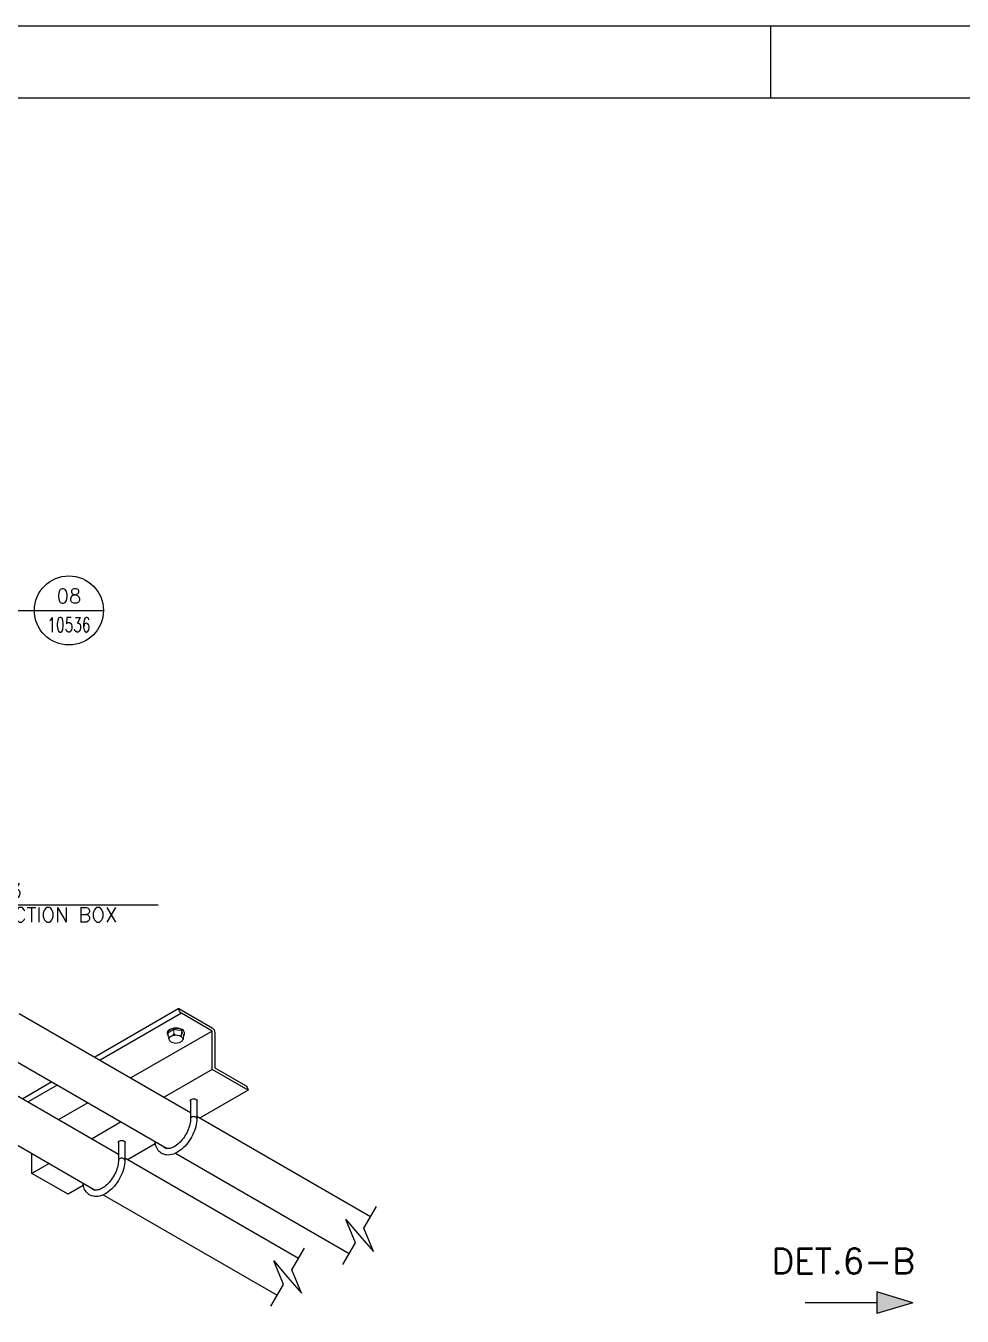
# Model space of a CAD drawing. Header units: millimetres. Extents: x 0 to 8410, y 0 to 5940.
# Drawn here: x 2369 to 3671, y 4146 to 5940 of the extents above; entities that cross this region are included whole.
import ezdxf
from ezdxf.enums import TextEntityAlignment as Align

# ---------------------------------------------------------------- set-up
doc = ezdxf.new("R2010")
doc.units = ezdxf.units.MM
doc.header["$LTSCALE"] = 5
for name, color, linetype in [('DP_TUBOS', 7, 'Continuous'), ('EL3', 3, 'Continuous'), ('EL4', 4, 'Continuous'), ('EL5', 5, 'Continuous'), ('ER80', 3, 'Continuous'), ('FRL2', 2, 'Continuous'), ('FRL6', 6, 'Continuous'), ('FRL7', 7, 'Continuous'), ('FRR120', 5, 'Continuous'), ('FRR140', 5, 'Continuous'), ('FRR175', 1, 'Continuous'), ('FRR80', 3, 'Continuous'), ('GSB', 7, 'Continuous')]:
    doc.layers.add(name, color=color, linetype=linetype)
doc.styles.add('R120', font='simplex.shx', dxfattribs={"height": 3})
doc.styles.add('R140', font='simplex.shx', dxfattribs={"height": 3.5})
doc.styles.add('R80', font='simplex.shx', dxfattribs={"height": 2})

# ---------------------------------------------------------------- blocks, each defined once
blk = doc.blocks.new('A1')
at = {"layer": 'FRL2'}
blk.add_line((340.5, 594), (340.5, 584), dxfattribs=at)
at = {"layer": 'FRL6', "linetype": 'Continuous'}
blk.add_line((25, 584), (831, 584), dxfattribs=at)
at = {"layer": 'FRL7', "linetype": 'Continuous'}
blk.add_line((0, 594), (841, 594), dxfattribs=at)
at = {"layer": 'FRR120', "style": 'R120'}
for tag, p in [('FASE_DO_PROJETO', (659, 46.29)), ('ÁREA_E/OU_SUBÁREA', (659, 40.79)), ('TÍTULO_DO_DESENHO', (659, 35.29)), ('SUBTÍTULO_1_DO_DESENHO', (659, 29.79)), ('SUBTÍTULO_2_DO_DESENHO', (659, 24.29))]:
    blk.add_attdef(tag, p, '', height=3, dxfattribs=at)
at = {"layer": 'FRR140', "style": 'R140', "width": 0.91}
for tag, p in [('NÚMERO_DA_CONTRATADA', (687.72, 12.6)), ('NUMERO_VALE', (752.89, 12.6))]:
    blk.add_attdef(tag, p, '', height=3.5, dxfattribs=at)
for tag, p in [('REVISÃO', (823.5, 14.68)), ('ESCALA', (671, 14.35))]:
    blk.add_attdef(tag, text='', height=3.5, dxfattribs=at).set_placement(p, align=Align.MIDDLE)
at = {"layer": 'FRR175', "style": 'R120'}
for tag, p in [('CLASSIFICAÇÃO', (811.83, 67.73)), ('PROJETO', (716.31, 53.59)), ('N_PROJ_SE', (793.5, 53.59)), ('N_CONTRATO', (796.97, 47.3))]:
    blk.add_attdef(tag, text='', height=3, dxfattribs=at).set_placement(p, align=Align.MIDDLE_CENTER)
at = {"layer": 'FRR80', "style": 'R80'}
for tag, p in [('8A_REV', (476, 77.07)), ('EMIS.', (486, 77.07)), ('PROJ.', (585, 77.07)), ('DES.', (597, 77.07)), ('VER.', (609, 77.07)), ('APR.', (621, 77.07)), ('AUT.', (633.01, 77.07)), ('7A_REV', (476, 71.37)), ('EMIS.', (486, 71.37)), ('PROJ.', (585, 71.37)), ('DES.', (597, 71.37)), ('VER.', (609, 71.37)), ('APR.', (621, 71.37)), ('AUT.', (633.01, 71.37)), ('6A_REV', (476, 65.67)), ('EMIS.', (486, 65.67)), ('PROJ.', (585, 65.67)), ('DES.', (597, 65.67)), ('VER.', (609, 65.67)), ('APR.', (621, 65.67)), ('AUT.', (633.01, 65.67)), ('5A_REV', (476, 59.97)), ('EMIS.', (486, 59.97)), ('PROJ.', (585, 59.97)), ('DES.', (597, 59.97)), ('VER.', (609, 59.97)), ('APR.', (621, 59.97)), ('AUT.', (633.01, 59.97)), ('4A_REV', (476, 54.27)), ('EMIS.', (486, 54.27)), ('PROJ.', (585, 54.27)), ('DES.', (597, 54.27)), ('VER.', (609, 54.27)), ('APR.', (621, 54.27)), ('AUT.', (633.01, 54.27)), ('3A_REV', (476, 48.57)), ('EMIS.', (486, 48.57)), ('PROJ.', (585, 48.57)), ('DES.', (597, 48.57)), ('VER.', (609, 48.57)), ('APR.', (621, 48.57)), ('AUT.', (633.01, 48.57)), ('2A_REV', (476, 42.87)), ('EMIS.', (486, 42.87)), ('PROJ.', (585, 42.87)), ('DES.', (597, 42.87)), ('VER.', (609, 42.87)), ('APR.', (621, 42.87)), ('AUT.', (633.01, 42.87)), ('1a_REV', (476, 37.17)), ('EMIS.', (486, 37.17)), ('PROJ.', (585, 37.17)), ('DES.', (597, 37.17)), ('VER.', (609, 37.17)), ('APR.', (621, 37.17)), ('AUT.', (633.01, 37.17))]:
    blk.add_attdef(tag, text='', height=2, dxfattribs=at).set_placement(p, align=Align.MIDDLE)
for p in [(492.61, 76.08), (492.61, 70.38), (492.61, 64.68), (492.61, 58.98), (492.61, 53.28), (492.61, 47.58), (492.61, 41.88), (492.61, 36.18)]:
    blk.add_attdef('DESCRIÇÃO_DA_REVISÃO', p, '', height=2, dxfattribs=at)
at = {"layer": 'FRR80', "style": 'R80', "width": 0.85}
for p in [(648, 77.07), (648, 71.37), (648, 65.67), (648, 59.97), (648, 54.27), (648, 48.57), (648, 42.87), (648, 37.17)]:
    blk.add_attdef('DATA', text='', height=2, dxfattribs=at).set_placement(p, align=Align.MIDDLE)
blk = doc.blocks.new('VISTA_H')
at = {"layer": 'GSB'}
blk.add_hatch(color=2, dxfattribs=at).paths.add_polyline_path([(-5, 1.5), (-5, -1.5), (0, 0)])
at = {"layer": 'GSB', "color": 1}
for p, q in [((-5, 0), (-14.99, 0)), ((0, 0), (-5, 1.5)), ((-5, 1.5), (-5, -1.5)), ((0, 0), (-5, -1.5))]:
    blk.add_line(p, q, dxfattribs=at)
at = {"layer": 'GSB', "color": 4, "style": 'R140'}
blk.add_attdef('A', text='', height=3.5, dxfattribs=at).set_placement((-3.47, 5.8), align=Align.MIDDLE)
blk = doc.blocks.new('RUP_H')
at = {"layer": 'GSB'}
for p, q in [((-1.19, 0), (0.97, 2.8)), ((0.97, 2.8), (0, 0)), ((-4.66, 0), (-1.19, 0)), ((-0.97, -2.8), (1.19, 0)), ((0, 0), (-0.97, -2.8)), ((1.19, 0), (4.66, 0))]:
    blk.add_line(p, q, dxfattribs=at)

msp = doc.modelspace()

# ---------------------------------------------------------------- linework, layer by layer
at = {"color": 0, "linetype": 'Continuous', "lineweight": 0, "extrusion": (0.707107, 0.408248, 0.57735)}
for p, q in [((2566.2, 4540), (2566.2, 4538.6)), ((2567.6, 4539.8), (2575.4, 4544.3)), ((2567.6, 4539.8), (2567.6, 4534)), ((2575.4, 4544.3), (2586, 4542.7)), ((2575.4, 4544.3), (2575.4, 4538.5)), ((2586, 4542.7), (2586, 4536.9)), ((2586, 4542.7), (2588.8, 4536.5)), ((2590.2, 4540), (2590.2, 4538.6)), ((2570.5, 4527.7), (2570, 4528.1)), ((2586, 4527.8), (2585.9, 4527.7)), ((2588.8, 4536.5), (2588.8, 4530.7))]:
    msp.add_line(p, q, dxfattribs=at)
msp.add_lwpolyline([(2553.7, 4717.1), (2205.5, 4717.1), (2019.4, 4820.5)])
at = {"color": 0, "linetype": 'Continuous', "lineweight": 0, "extrusion": (-2.77556e-17, -3.2563e-16, -1)}
msp.add_ellipse((2578.2, 4538.6), major_axis=(-12, 0), ratio=0.57735, start_param=-0.493465, end_param=3.635057, dxfattribs=at)
at = {"color": 0, "linetype": 'Continuous', "lineweight": 0}
msp.add_ellipse((2578.2, 4540), major_axis=(12, 0), ratio=0.57735, start_param=0, end_param=3.141593, dxfattribs=at)
for points, knots in [([(2567.6, 4534), (2567.7, 4534), (2567.8, 4534), (2568.4, 4534), (2568.8, 4534), (2569.9, 4534.1), (2570.5, 4534.3), (2571.2, 4534.6), (2571.2, 4534.7), (2571.3, 4534.7), (2571.4, 4534.8), (2571.4, 4534.8), (2571.5, 4534.8), (2571.5, 4534.8), (2571.5, 4534.8), (2571.5, 4534.8)], [0, 0, 0, 0, 0.339548, 0.339548, 1.51437, 1.51437, 2.989653, 2.989653, 3.149729, 3.149729, 3.237378, 3.237378, 3.298995, 3.298995, 3.299345, 3.299345, 3.299345, 3.299345]), ([(2569, 4529.5), (2569, 4529.5), (2569, 4529.5), (2569, 4529.5), (2569, 4529.6), (2569, 4529.6), (2569, 4529.6), (2568.9, 4529.7), (2568.9, 4529.8), (2568.8, 4529.9), (2568.8, 4530), (2568.6, 4530.4), (2568.5, 4530.7), (2568.2, 4531.9), (2567.9, 4532.9), (2567.6, 4534)], [3.300236, 3.300236, 3.300236, 3.300236, 3.305154, 3.305154, 3.359744, 3.359744, 3.441081, 3.441081, 3.620686, 3.620686, 3.887706, 3.887706, 4.600943, 4.600943, 6.440409, 6.440409, 6.440409, 6.440409]), ([(2570, 4528.1), (2569.9, 4528.2), (2569.9, 4528.2), (2569.6, 4528.5), (2569.4, 4528.8), (2569.1, 4529.3), (2569.1, 4529.3), (2569.1, 4529.4), (2569, 4529.4), (2569, 4529.5), (2569, 4529.5), (2569, 4529.5)], [1.172238, 1.172238, 1.172238, 1.172238, 1.4971, 1.4971, 3.019347, 3.019347, 3.179843, 3.179843, 3.252783, 3.252783, 3.300236, 3.300236, 3.300236, 3.300236]), ([(2571.5, 4534.8), (2571.5, 4534.8), (2571.5, 4534.8), (2571.6, 4534.9), (2571.6, 4534.9), (2571.7, 4535), (2571.8, 4535), (2572, 4535.1), (2572.1, 4535.2), (2572.5, 4535.5), (2572.7, 4535.7), (2573.8, 4536.6), (2574.5, 4537.5), (2575.4, 4538.5)], [3.299345, 3.299345, 3.299345, 3.299345, 3.360496, 3.360496, 3.447554, 3.447554, 3.624346, 3.624346, 3.87742, 3.87742, 4.510003, 4.510003, 6.428709, 6.428709, 6.428709, 6.428709]), ([(2575.4, 4538.5), (2575.5, 4538.4), (2575.7, 4538.3), (2576.4, 4537.8), (2577, 4537.5), (2578.5, 4536.8), (2579.3, 4536.5), (2580.3, 4536.3), (2580.4, 4536.3), (2580.5, 4536.3), (2580.5, 4536.3), (2580.6, 4536.2), (2580.6, 4536.2), (2580.7, 4536.2)], [0, 0, 0, 0, 0.327654, 0.327654, 1.497968, 1.497968, 3.019149, 3.019149, 3.182486, 3.182486, 3.254058, 3.254058, 3.300214, 3.300214, 3.300214, 3.300214]), ([(2580.7, 4536.2), (2580.7, 4536.2), (2580.7, 4536.2), (2580.7, 4536.2), (2580.7, 4536.2), (2580.8, 4536.2), (2580.9, 4536.2), (2581, 4536.2), (2581, 4536.2), (2581.3, 4536.2), (2581.4, 4536.2), (2581.9, 4536.1), (2582.3, 4536.1), (2583.7, 4536.2), (2584.8, 4536.4), (2586, 4536.9)], [3.300214, 3.300214, 3.300214, 3.300214, 3.306709, 3.306709, 3.361831, 3.361831, 3.445634, 3.445634, 3.54958, 3.54958, 3.841996, 3.841996, 4.466021, 4.466021, 6.351493, 6.351493, 6.351493, 6.351493]), ([(2586, 4536.9), (2586, 4536.7), (2586.1, 4536.5), (2586.3, 4535.7), (2586.4, 4535.1), (2586.8, 4533.9), (2587, 4533.2), (2587.3, 4532.6), (2587.3, 4532.5), (2587.3, 4532.5), (2587.4, 4532.4), (2587.4, 4532.4), (2587.4, 4532.4), (2587.4, 4532.4)], [0, 0, 0, 0, 0.32758, 0.32758, 1.497099, 1.497099, 3.019347, 3.019347, 3.179843, 3.179843, 3.252783, 3.252783, 3.300235, 3.300235, 3.300235, 3.300235]), ([(2588.8, 4530.7), (2588.7, 4530.6), (2588.6, 4530.4), (2588, 4529.8), (2587.6, 4529.3), (2586.7, 4528.4), (2586.4, 4528.1), (2586, 4527.8)], [0, 0, 0, 0, 0.339548, 0.339548, 1.51437, 1.51437, 2.440459, 2.440459, 2.440459, 2.440459]), ([(2587.4, 4532.4), (2587.4, 4532.4), (2587.4, 4532.4), (2587.4, 4532.3), (2587.4, 4532.3), (2587.4, 4532.3), (2587.4, 4532.2), (2587.5, 4532.2), (2587.5, 4532.1), (2587.6, 4532), (2587.6, 4531.9), (2587.8, 4531.6), (2587.9, 4531.5), (2588.2, 4531), (2588.5, 4530.8), (2588.8, 4530.7)], [3.300235, 3.300235, 3.300235, 3.300235, 3.305154, 3.305154, 3.359743, 3.359743, 3.441081, 3.441081, 3.620686, 3.620686, 3.887705, 3.887705, 4.600943, 4.600943, 6.440408, 6.440408, 6.440408, 6.440408])]:
    msp.add_open_spline(points, degree=3, knots=knots, dxfattribs=at)
for points, weights in [([(2571.5, 4534.8), (2567.6, 4532.6), (2569, 4529.5)], [1, 0.807007203691, 0.868347502413]), ([(2569, 4529.5), (2569.7, 4528.1), (2571.5, 4527.1)], [0.868347502413, 0.900099577495, 1]), ([(2580.7, 4536.2), (2575.4, 4537.1), (2571.5, 4534.8)], [0.868347502413, 0.807007203691, 1]), ([(2571.5, 4527.1), (2573.3, 4526), (2575.7, 4525.6)], [1, 0.900099577495, 0.868347502413]), ([(2575.7, 4525.6), (2581, 4524.8), (2584.9, 4527.1)], [0.868347502413, 0.807007203691, 1]), ([(2584.9, 4534.8), (2583.1, 4535.9), (2580.7, 4536.2)], [1, 0.900099577495, 0.868347502413]), ([(2587.4, 4532.4), (2586.7, 4533.8), (2584.9, 4534.8)], [0.868347502413, 0.900099577495, 1]), ([(2584.9, 4527.1), (2588.8, 4529.3), (2587.4, 4532.4)], [1, 0.807007203691, 0.868347502413])]:
    msp.add_rational_spline(points, weights, degree=2, dxfattribs=at)
at = {"layer": 'DP_TUBOS'}
msp.add_line((2270.7, 5127.1), (2477.4, 5127.1), dxfattribs=at)
msp.add_circle((2429.4, 5127.1), 48, dxfattribs=at)
at = {"layer": 'EL3', "extrusion": (0.707107, 0.408248, 0.57735)}
for p, q in [((2598.5, 4446.3), (2598.5, 4420.7)), ((2607.4, 4446.3), (2607.4, 4420.7)), ((2498.3, 4388.5), (2498.3, 4362.9)), ((2507.2, 4388.5), (2507.2, 4362.9))]:
    msp.add_line(p, q, dxfattribs=at)
at = {"layer": 'EL3', "extrusion": (-8.32667e-17, -1.03585e-16, -1)}
for centre in [(2602.9, 4445.3), (2502.8, 4387.4)]:
    msp.add_ellipse(centre, major_axis=(-4.77, 0), ratio=0.57735, start_param=-0.380506, end_param=2.356194, dxfattribs=at)
at = {"layer": 'EL3', "extrusion": (-2.77556e-17, -1.86852e-16, -1)}
msp.add_ellipse((2602.9, 4445.3), major_axis=(4.77, 0), ratio=0.57735, start_param=-0.785398, end_param=0.380506, dxfattribs=at)
at = {"layer": 'EL3'}
for centre in [(2602.9, 4420.7), (2502.8, 4362.9)]:
    msp.add_ellipse(centre, major_axis=(4.43, 0), ratio=0.57735, start_param=0, end_param=3.141593, dxfattribs=at)
at = {"layer": 'EL3', "extrusion": (2.77556e-17, -2.97874e-16, -1)}
msp.add_ellipse((2502.8, 4387.4), major_axis=(4.77, 0), ratio=0.57735, start_param=-0.785398, end_param=0.380506, dxfattribs=at)
at = {"layer": 'EL3'}
for points, knots in [([(2607.4, 4420.7), (2607.4, 4417), (2606.8, 4413.2), (2604.8, 4405.3), (2603.3, 4401.4), (2599.6, 4393.9), (2597.3, 4390.3), (2592.3, 4383.7), (2589.4, 4380.7), (2583.5, 4375.7), (2580.3, 4373.6), (2573.9, 4370.8), (2570.6, 4369.9), (2564.5, 4369.8), (2561.7, 4370.4), (2557, 4372.7), (2555, 4374.4), (2551.9, 4378.4), (2550.7, 4380.9), (2549.5, 4385.3), (2549.2, 4387), (2549, 4388.7)], [0, 0, 0, 0, 0.338645, 0.338645, 0.676144, 0.676144, 1.011282, 1.011282, 1.346955, 1.346955, 1.685518, 1.685518, 2.021083, 2.021083, 2.320859, 2.320859, 2.586068, 2.586068, 2.869542, 2.869542, 3.037771, 3.037771, 3.037771, 3.037771]), ([(2598.5, 4420.7), (2598.5, 4418.2), (2598.2, 4415.5), (2596.9, 4409.8), (2595.9, 4406.8), (2593.3, 4400.9), (2591.7, 4398), (2588.1, 4392.6), (2586, 4390), (2581.7, 4385.7), (2579.5, 4383.8), (2575.2, 4381), (2573.1, 4380), (2569.2, 4378.8), (2567.5, 4378.6), (2564.3, 4378.9), (2562.9, 4379.5), (2561.1, 4381), (2560.6, 4381.6), (2560.1, 4382.3)], [0, 0, 0, 0, 0.295893, 0.295893, 0.595876, 0.595876, 0.899166, 0.899166, 1.202846, 1.202846, 1.50385, 1.50385, 1.800406, 1.800406, 2.100002, 2.100002, 2.456008, 2.456008, 2.628448, 2.628448, 2.628448, 2.628448]), ([(2507.2, 4362.9), (2507.2, 4359.2), (2506.6, 4355.3), (2504.6, 4347.5), (2503.1, 4343.6), (2499.4, 4336), (2497.1, 4332.4), (2492.1, 4325.8), (2489.3, 4322.9), (2483.3, 4317.8), (2480.1, 4315.8), (2473.7, 4312.9), (2470.4, 4312.1), (2464.3, 4312), (2461.5, 4312.6), (2456.8, 4314.9), (2454.9, 4316.5), (2451.7, 4320.6), (2450.5, 4323.1), (2449.3, 4327.4), (2449, 4329.1), (2448.8, 4330.9)], [0, 0, 0, 0, 0.338645, 0.338645, 0.676144, 0.676144, 1.011282, 1.011282, 1.346955, 1.346955, 1.685518, 1.685518, 2.021083, 2.021083, 2.320859, 2.320859, 2.586068, 2.586068, 2.869542, 2.869542, 3.037771, 3.037771, 3.037771, 3.037771]), ([(2498.3, 4362.9), (2498.3, 4360.4), (2498, 4357.7), (2496.7, 4352), (2495.7, 4349), (2493.1, 4343.1), (2491.5, 4340.2), (2487.9, 4334.7), (2485.8, 4332.2), (2481.6, 4327.8), (2479.3, 4326), (2475, 4323.2), (2472.9, 4322.2), (2469, 4321), (2467.3, 4320.8), (2464.1, 4321.1), (2462.7, 4321.7), (2461, 4323.1), (2460.4, 4323.7), (2459.9, 4324.4)], [0, 0, 0, 0, 0.295893, 0.295893, 0.595876, 0.595876, 0.899166, 0.899166, 1.202846, 1.202846, 1.50385, 1.50385, 1.800406, 1.800406, 2.100002, 2.100002, 2.456008, 2.456008, 2.628448, 2.628448, 2.628448, 2.628448])]:
    msp.add_open_spline(points, degree=3, knots=knots, dxfattribs=at)
at = {"layer": 'EL4', "extrusion": (0.707107, 0.408248, 0.57735)}
for p, q in [((2582.1, 4573.4), (2465.3, 4505.9)), ((2585.9, 4566.9), (2472.8, 4501.6)), ((2582.1, 4573.4), (2628.5, 4546.7)), ((2628.5, 4542.3), (2585.9, 4566.9)), ((2628.5, 4542.3), (2515.4, 4477)), ((2628.5, 4488.8), (2628.5, 4542.3)), ((2632.2, 4540.2), (2632.2, 4491)), ((2628.5, 4488.8), (2561.7, 4450.3)), ((2678.6, 4459.9), (2628.5, 4488.8)), ((2632.2, 4491), (2674.8, 4466.4)), ((2405.6, 4471.5), (2365.1, 4448.1)), ((2413.1, 4467.2), (2372.6, 4443.8)), ((2678.6, 4459.9), (2611.8, 4421.4)), ((2455.7, 4442.6), (2415.2, 4419.2)), ((2502, 4415.8), (2461.5, 4392.4)), ((2549.5, 4385.4), (2511.6, 4363.5)), ((2378, 4344.2), (2378, 4371.7)), ((2401.9, 4358), (2378, 4344.2)), ((2428.1, 4315.3), (2378, 4344.2)), ((2449.3, 4327.5), (2428.1, 4315.3))]:
    msp.add_line(p, q, dxfattribs=at)
at = {"layer": 'EL4', "extrusion": (6.79641e-18, -1.17717e-17, -1)}
for centre, major_axis in [((2585.9, 4571.2), (-2.66, 4.6)), ((2628.5, 4542.3), (2.66, -4.6)), ((2674.8, 4462.1), (2.66, -4.6))]:
    msp.add_ellipse(centre, major_axis=major_axis, ratio=0.57735, start_param=-2.356194, end_param=-0.785398, dxfattribs=at)
at = {"layer": 'EL5', "extrusion": (0.707107, 0.408248, 0.57735)}
for p, q in [((2360.3, 4566.6), (2598.5, 4429)), ((2260.1, 4508.7), (2498.3, 4371.2)), ((2326.3, 4517.3), (2566.2, 4378.8)), ((2226.1, 4459.5), (2466.1, 4320.9)), ((2607.4, 4423.9), (2848.9, 4284.5)), ((2507.2, 4366.1), (2748.8, 4226.6)), ((2577.4, 4372.3), (2819.1, 4232.8)), ((2477.2, 4314.5), (2718.9, 4174.9))]:
    msp.add_line(p, q, dxfattribs=at)

# ---------------------------------------------------------------- block references
at = {"xscale": 10, "yscale": 10, "zscale": 10}
msp.add_blockref('A1', (0, 0), dxfattribs=at)
at = {"layer": 'GSB', "xscale": 10, "yscale": 10, "zscale": 10, "rotation": 59.99999999999915}
for p in [(2833.6, 4258), (2733.5, 4200.1)]:
    msp.add_blockref('RUP_H', p, dxfattribs=at)
at = {"layer": 'GSB'}
ref = msp.add_blockref('VISTA_H', (3603, 4164.4), dxfattribs=dict(at, xscale=10, yscale=10, zscale=10))
ref.add_attrib('A', 'DET.6-B', dxfattribs={"color": 4, "height": 35, "style": 'R140'}).set_placement((3506, 4222.4), align=Align.MIDDLE)

# ---------------------------------------------------------------- texts
at = {"layer": 'ER80', "style": 'R80'}
msp.add_text('08', height=20, dxfattribs=at).set_placement((2429.4, 5147.2), align=Align.MIDDLE_CENTER)
at = {"layer": 'ER80', "style": 'R80', "width": 0.7}
msp.add_text('10536', height=20, dxfattribs=at).set_placement((2429.4, 5107.1), align=Align.MIDDLE_CENTER)
at = {"layer": 'ER80', "insert": (2216.3, 4747.2), "char_height": 20, "width": 370.682, "attachment_point": 1, "style": 'R80'}
msp.add_mtext('iFJB-CCG3\\PFIELD JUNCTION BOX', dxfattribs=at)

doc.saveas('drawing.dxf')
